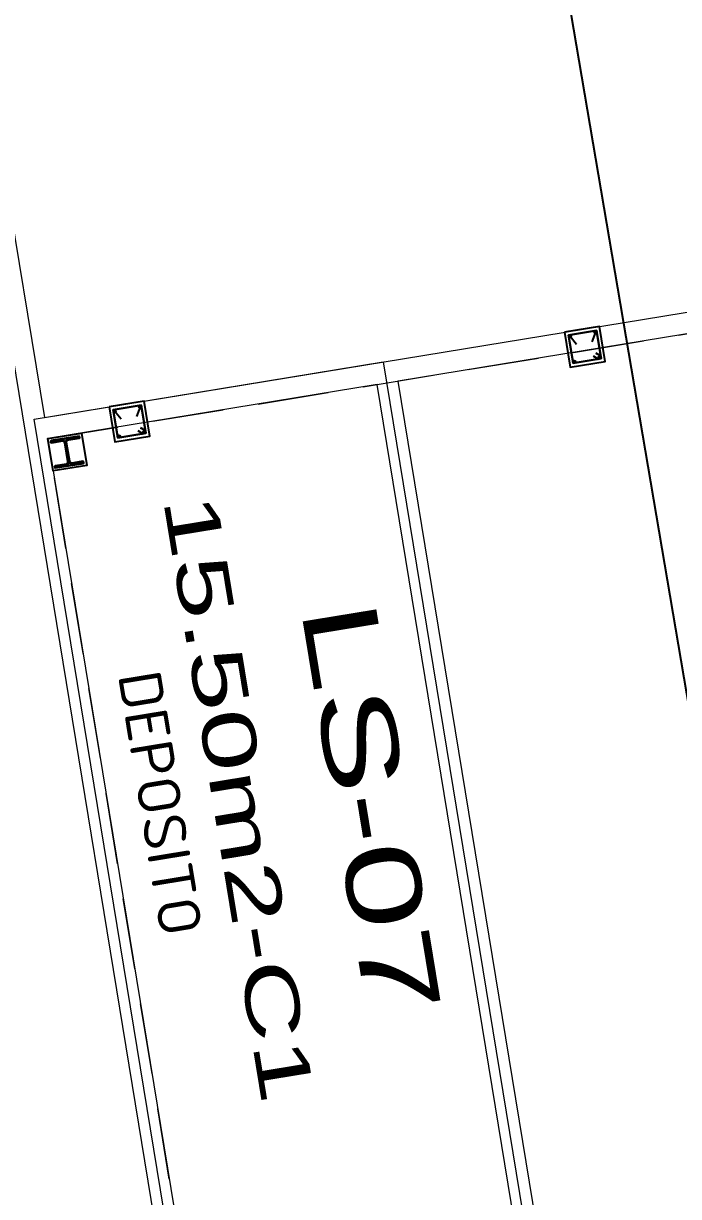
# Model space of a CAD drawing. Header units: metres. Extents: x 2 to 659295185, y -28 to 1124222152.
# Drawn here: x 655613.15 to 655617.76, y 1126535.41 to 1126543.67 of the extents above; entities that cross this region are included whole.
import ezdxf
from ezdxf.enums import TextEntityAlignment as Align

# ---------------------------------------------------------------- set-up
doc = ezdxf.new("R2010")
doc.units = ezdxf.units.M
doc.header["$MEASUREMENT"] = 0
doc.linetypes.add('CCSM_C1_CUERPO CK$0$CONTINUA', pattern=[0])
doc.linetypes.add('CCSM_C1_CUERPO CK$0$DASHED', pattern=[0.75, 0.5, -0.25])
doc.layers.get('0').update_dxf_attribs({"linetype": 'CONTINUOUS'})
doc.layers.add('CCSM_C1_CUERPO CK$0$A-AREAS COMERCIALES', color=151, linetype='CONTINUOUS', plot=False)
for name, color, linetype in [('CCSM_C1_CUERPO CK$0$A-LOCAL ID', 7, 'CONTINUOUS'), ('CCSM_C1_CUERPO CK$0$A-PARED', 2, 'CCSM_C1_CUERPO CK$0$CONTINUA'), ('CCSM_C1_CUERPO CK$0$A-PROYECCIONES', 5, 'CCSM_C1_CUERPO CK$0$DASHED'), ('CCSM_C1_CUERPO CK$0$A-TEXTOS AREAS', 9, 'CONTINUOUS'), ('CCSM_C1_CUERPO CK$0$A_MACHONES PAREDES ANDENES', 60, 'CONTINUOUS'), ('CCSM_C1_CUERPO CK$0$ID_AREA EXACTA', 7, 'CONTINUOUS'), ('CCSM_C1_CUERPO CK$0$ID_Nº LOCAL', 7, 'CONTINUOUS'), ('CCSM_XREF ESTRUCTURA15$0$E_PLANCHAS C', 67, 'CONTINUOUS'), ('CCSM_XREF ESTRUCTURA15$0$PLANCHAS VERIFICADAS ANDENES  Y AMPLIACION LOCALES H Y N 12-05-2011', 8, 'CONTINUOUS'), ('Parcelas', 140, 'CONTINUOUS')]:
    doc.layers.add(name, color=color, linetype=linetype)
doc.layers.add('CCSM_XREF ESTRUCTURA15$0$E-CC-COLUMNA', color=2, linetype='CONTINUOUS', lineweight=35)
doc.styles.add('ARIAL', font='txt')
doc.styles.add('CCSM_C1_CUERPO CK$0$ROMANS', font='romans__.ttf')
doc.styles.add('CCSM_C1_CUERPO CK$0$Standard', font='txt_____.ttf')

# ---------------------------------------------------------------- blocks, each defined once
blk = doc.blocks.new('CCSM_C1_CUERPO CK$0$MACHON')
for points in [[(-0.1, 0.216, 1), (-0.082, 0.216, 1)], [(0.1, 0.216, 1), (0.082, 0.216, 1)], [(-0.082, 0.034, 1), (-0.1, 0.034, 1)], [(0.1, 0.034, 1), (0.082, 0.034, 1)]]:
    blk.add_hatch(color=0).paths.add_polyline_path(points)
at = {"color": 0}
for p, q in [((-0.091, 0.216), (-0.0276, 0.1796)), ((0.0811, 0.225), (0.0564, 0.1944)), ((0.1, 0.2042), (0.0752, 0.1736)), ((-0.1, 0.025), (0.1, 0.025)), ((-0.091, 0.034), (-0.0276, 0.0704))]:
    blk.add_line(p, q, dxfattribs=at)
blk.add_lwpolyline([(-0.125, 0), (0.125, 0), (0.125, 0.25), (-0.125, 0.25)], close=True)
for points in [[(-0.1, 0.025), (-0.1, 0.225), (0.03, 0.225)], [(0.0564, 0.1944), (0.0811, 0.225), (0.1, 0.225), (0.1, 0.025), (-0.1, 0.025), (-0.1, 0.225), (0.1, 0.225), (0.1, 0.2042), (0.0752, 0.1736)], [(0.0752, 0.1736), (0.1, 0.2042), (0.1, 0.225), (-0.1, 0.225), (-0.1, 0.025), (0.1, 0.025), (0.1, 0.225), (0.0811, 0.225), (0.0564, 0.1944)], [(0.03, 0.225), (0.1, 0.225), (0.1, 0.025)]]:
    blk.add_lwpolyline(points, dxfattribs=at)
for centre in [(-0.091, 0.216), (0.091, 0.216), (-0.091, 0.034), (0.091, 0.034)]:
    blk.add_circle(centre, 0.00902, dxfattribs=at)
blk = doc.blocks.new('CCSM_XREF ESTRUCTURA15$0$A$C17D5529C')
at = {"layer": 'CCSM_XREF ESTRUCTURA15$0$E-CC-COLUMNA'}
blk.add_lwpolyline([(-0.1625, -0.1033), (-0.028, -0.1033, -0.410123), (-0.01, -0.121), (-0.01, -0.2), (0, -0.2), (0, 0), (-0.01, 0), (-0.01, -0.079, -0.410123), (-0.028, -0.0968), (-0.162, -0.0968, -0.410123), (-0.18, -0.079), (-0.18, 0), (-0.19, 0), (-0.19, -0.2), (-0.18, -0.2), (-0.18, -0.121, -0.418316), (-0.162, -0.1033)], format="xyb", dxfattribs=at)
at = {"layer": 'CCSM_XREF ESTRUCTURA15$0$E_PLANCHAS C'}
blk.add_lwpolyline([(-0.21, 0.02), (0.02, 0.02), (0.02, -0.22), (-0.21, -0.22)], close=True, dxfattribs=at)
blk = doc.blocks.new('CCSM_C1_CUERPO CK$0$IDENT LOCAL')
at = {"style": 'CCSM_C1_CUERPO CK$0$ROMANS'}
for tag, height, p in [('AREA-EXACTA', 0.5, (0.869, 0.18)), ('NºLOCAL', 0.7, (1.954, 0.057)), ('RUBRO', 0.35, (0, 0)), ('USO', 0.35, (-0.839, -0.137))]:
    blk.add_attdef(tag, text='', height=height, rotation=279.3085, dxfattribs=at).set_placement(p, align=Align.BOTTOM_CENTER)

msp = doc.modelspace()

# ---------------------------------------------------------------- linework, layer by layer
at = {"color": 3}
msp.add_lwpolyline([(655613.4671, 1126540.5855), (655613.4453, 1126540.7183, -0.410123), (655613.4599, 1126540.7389), (655613.5379, 1126540.7517), (655613.5363, 1126540.7615), (655613.3389, 1126540.7292), (655613.3405, 1126540.7193), (655613.4185, 1126540.7321, -0.410123), (655613.4389, 1126540.7172), (655613.4606, 1126540.585, -0.410123), (655613.446, 1126540.5643), (655613.368, 1126540.5516), (655613.3696, 1126540.5417), (655613.567, 1126540.574), (655613.5654, 1126540.5839), (655613.4874, 1126540.5711, -0.418316), (655613.467, 1126540.586)], format="xyb", dxfattribs=at)
msp.add_lwpolyline([(655613.4671, 1126540.5855), (655613.4453, 1126540.7183, -0.410123), (655613.4599, 1126540.7389), (655613.5379, 1126540.7517), (655613.5363, 1126540.7615), (655613.3389, 1126540.7292), (655613.3405, 1126540.7193), (655613.4185, 1126540.7321, -0.410123), (655613.4389, 1126540.7172), (655613.4606, 1126540.585, -0.410123), (655613.446, 1126540.5643), (655613.368, 1126540.5516), (655613.3696, 1126540.5417), (655613.567, 1126540.574), (655613.5654, 1126540.5839), (655613.4874, 1126540.5711, -0.418316), (655613.467, 1126540.586)], format="xyb", dxfattribs=at)
at = {"layer": 'CCSM_C1_CUERPO CK$0$A-AREAS COMERCIALES', "lineweight": 5}
msp.add_lwpolyline([(655615.6829, 1126541.2868), (655616.6897, 1126535.1443), (655614.3038, 1126534.7532), (655614.231, 1126534.7413), (655613.2242, 1126540.8838)], close=True, dxfattribs=at)
at = {"layer": 'CCSM_C1_CUERPO CK$0$A-PARED', "lineweight": 5}
for p, q in [((655616.623, 1126535.1334), (655615.6404, 1126541.1278)), ((655616.771, 1126535.1576), (655615.7884, 1126541.1521))]:
    msp.add_line(p, q, dxfattribs=at)
for points in [[(655613.2971, 1126540.8958), (655627.2333, 1126543.18), (655627.0993, 1126544.4353), (655627.2485, 1126544.4512), (655630.3803, 1126515.117), (655630.2311, 1126515.101), (655627.2493, 1126543.0307), (655620.3883, 1126541.9061), (655622.3106, 1126530.1786), (655623.8816, 1126530.4361), (655623.9059, 1126530.288), (655621.876, 1126529.9553), (655621.8517, 1126530.1033), (655622.1625, 1126530.1543), (655620.2403, 1126541.8818), (655615.7884, 1126541.1521)], [(655614.4471, 1126532.9527), (655612.8521, 1126542.6833)], [(655613.0001, 1126542.7076), (655613.2971, 1126540.8958)], [(655615.6404, 1126541.1278), (655613.3214, 1126540.7477)], [(655613.3214, 1126540.7477), (655614.5951, 1126532.977), (655614.5951, 1126532.977)]]:
    msp.add_lwpolyline(points, dxfattribs=at)
at = {"layer": 'CCSM_C1_CUERPO CK$0$A-PROYECCIONES', "lineweight": 5}
msp.add_lwpolyline([(655627.1504, 1126543.0145), (655628.9161, 1126526.476), (655615.2664, 1126524.2443), (655614.5278, 1126528.7509), (655615.2679, 1126528.8722), (655613.3213, 1126540.7477), (655627.1504, 1126543.0145)], dxfattribs=at)
at = {"layer": 'Parcelas', "lineweight": -3}
msp.add_lwpolyline([(655665, 1126303), (655670, 1126341), (655654, 1126424), (655641, 1126483), (655631, 1126535), (655619, 1126532), (655610, 1126585), (655595, 1126588), (655583, 1126591), (655553, 1126768)], dxfattribs=at)

# ---------------------------------------------------------------- block references
at = {"layer": 'CCSM_C1_CUERPO CK$0$A-LOCAL ID', "lineweight": 5}
ref = msp.add_blockref('CCSM_C1_CUERPO CK$0$IDENT LOCAL', (655613.7182, 1126538.0319), dxfattribs=dict(at, xscale=0.75, yscale=0.75, zscale=0.75))
ref.add_attrib('AREA-EXACTA', '15.50m2-C1', dxfattribs={"layer": 'CCSM_C1_CUERPO CK$0$ID_AREA EXACTA', "height": 0.375, "rotation": 279.30845, "style": 'ARIAL', "width": 1.5}).set_placement((655614.3703, 1126538.167), align=Align.BOTTOM_CENTER)
ref.add_attrib('NºLOCAL', 'LS-07', dxfattribs={"layer": 'CCSM_C1_CUERPO CK$0$ID_Nº LOCAL', "height": 0.525, "rotation": 279.30845, "style": 'ARIAL', "width": 1.5}).set_placement((655615.1835, 1126538.075), align=Align.BOTTOM_CENTER)
at = {"layer": 'CCSM_C1_CUERPO CK$0$A_MACHONES PAREDES ANDENES', "lineweight": 5, "rotation": 279.3085951751866}
for p in [(655616.9797, 1126541.3727), (655613.7725, 1126540.847)]:
    msp.add_blockref('CCSM_C1_CUERPO CK$0$MACHON', p, dxfattribs=at)
at = {"layer": 'CCSM_XREF ESTRUCTURA15$0$PLANCHAS VERIFICADAS ANDENES  Y AMPLIACION LOCALES H Y N 12-05-2011', "lineweight": 5, "rotation": 279.3085951751866}
msp.add_blockref('CCSM_XREF ESTRUCTURA15$0$A$C17D5529C', (655613.5725, 1126540.575), dxfattribs=at)

# ---------------------------------------------------------------- texts
at = {"layer": 'CCSM_C1_CUERPO CK$0$A-TEXTOS AREAS', "lineweight": 5, "insert": (655614.1096, 1126539.1321), "char_height": 0.3, "width": 3.008609, "attachment_point": 1, "rotation": 279.30793, "style": 'CCSM_C1_CUERPO CK$0$Standard'}
msp.add_mtext('{\\Fromans|c0;DEPOSITO}', dxfattribs=at)

doc.saveas('drawing.dxf')
